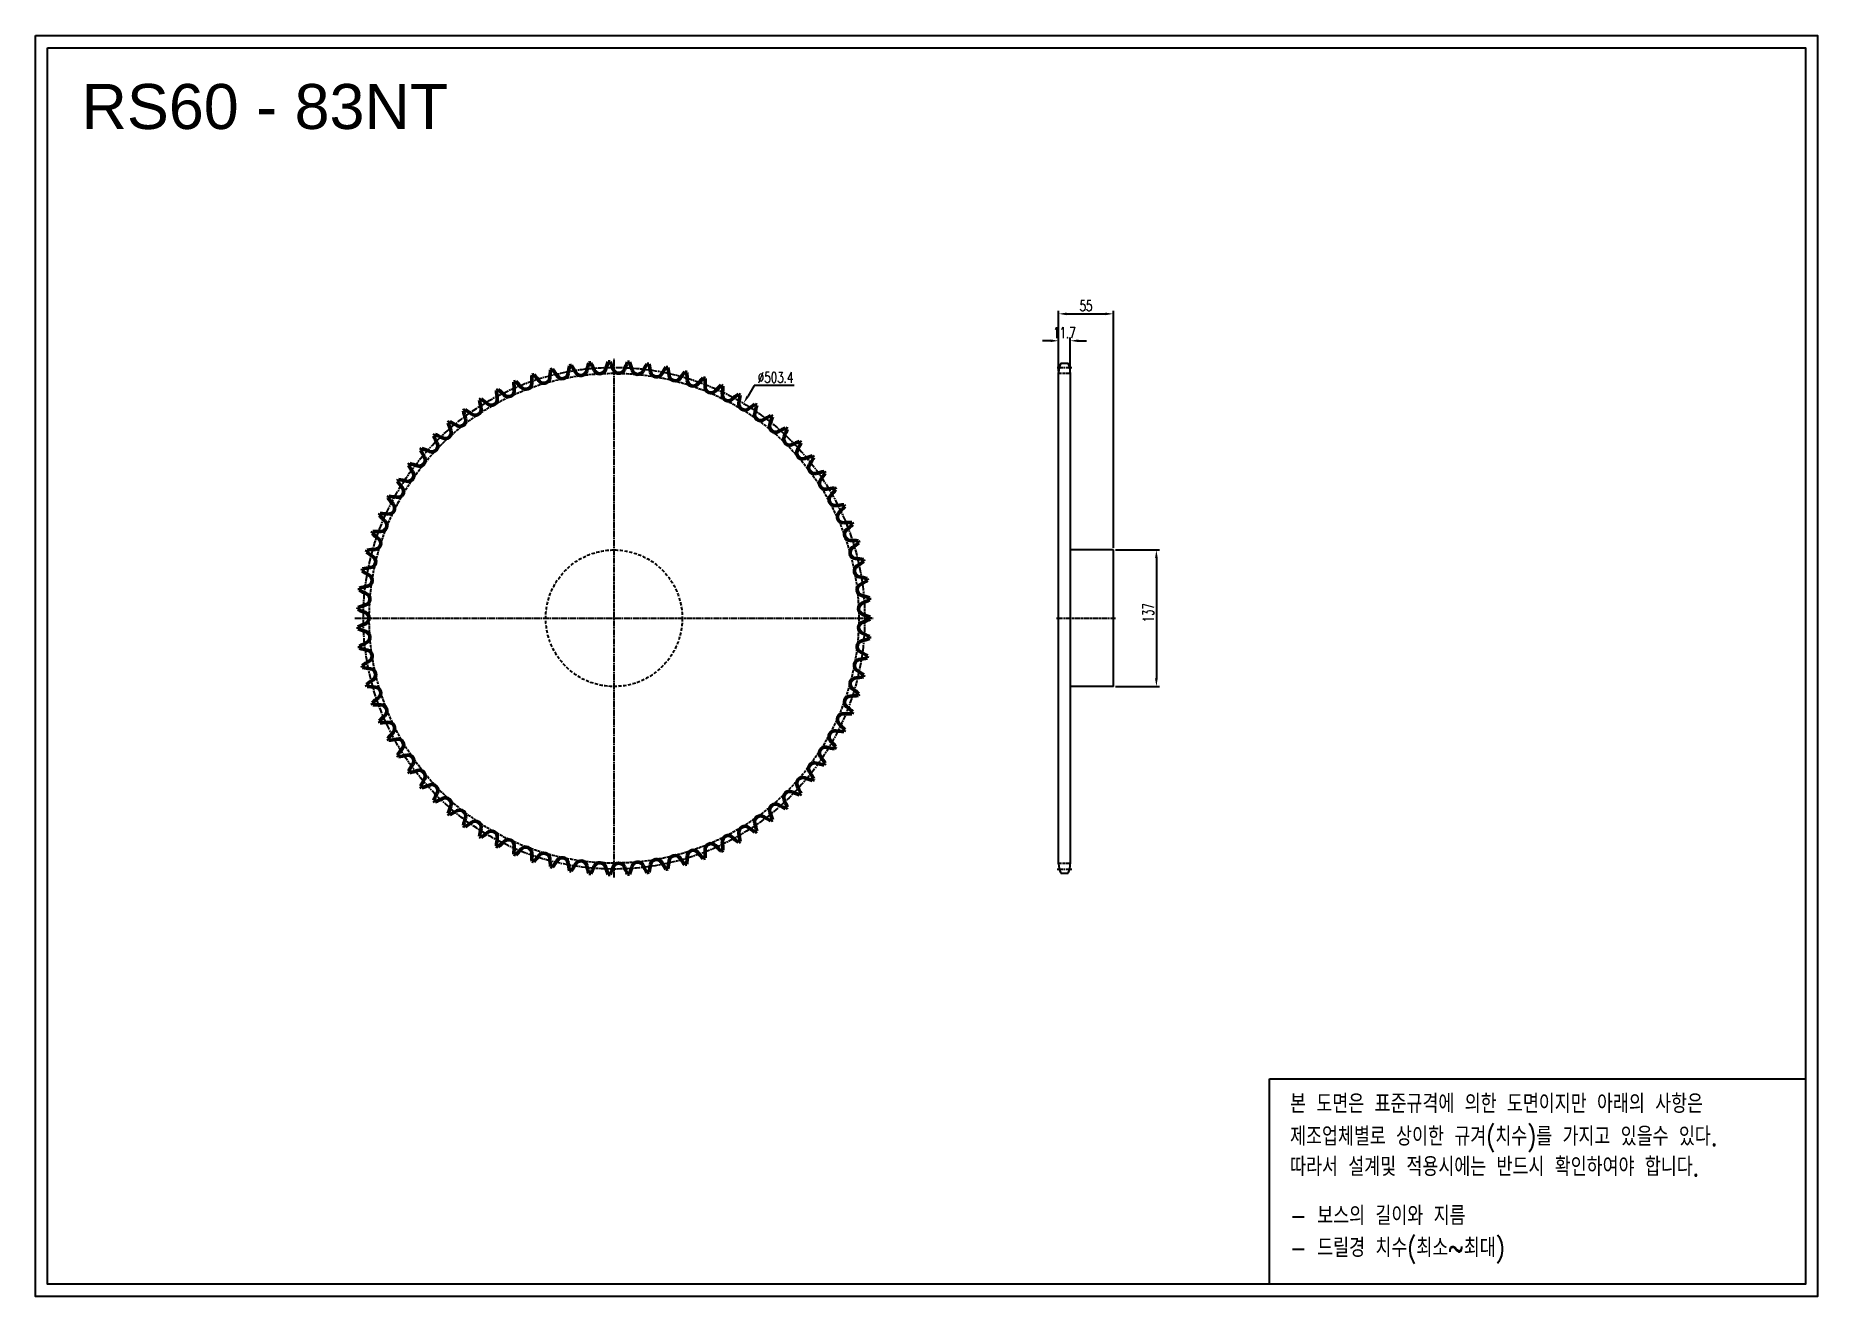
# Model space of a CAD drawing. Header units: millimetres. Extents: x 30700 to 32489, y 6760 to 8025.
import ezdxf

# ---------------------------------------------------------------- set-up
doc = ezdxf.new("R2010")
doc.units = ezdxf.units.MM
for name, pattern in [('AM_ISO02W050', [7.5, 6, -1.5]), ('AM_ISO02W050x2', [3.75, 3, -0.75]), ('AM_ISO08W050', [18, 12, -1.5, 3, -1.5]), ('AM_ISO08W050x2', [9, 6, -0.75, 1.5, -0.75]), ('HIDDEN', [9.525, 6.35, -3.175])]:
    doc.linetypes.add(name, pattern=pattern)
for name, color, linetype, lineweight in [('AM_0N', 7, 'Continuous', 50), ('AM_3N', 6, 'AM_ISO02W050', 25), ('AM_7', 4, 'AM_ISO08W050', 25), ('AM_7N', 4, 'AM_ISO08W050', 25)]:
    doc.layers.add(name, color=color, linetype=linetype, lineweight=lineweight)
doc.layers.add('HL', color=2, linetype='HIDDEN')
doc.layers.add('S-DIM', color=7, linetype='Continuous')
doc.styles.add('HAN', font='ROMANS.shx', dxfattribs={"width": 0.7, "bigfont": 'whgtxt.shx'})
doc.styles.add('HSG', font='SIMPLEX.shx', dxfattribs={"width": 0.7, "bigfont": 'HSG.shx'})
doc.styles.get("Standard").update_dxf_attribs({"font": 'arial.ttf'})
doc.dimstyles.new('APP23', dxfattribs={"dimscale": 4.5, "dimtxt": 2.4, "dimasz": 1.8, "dimexe": 0.7, "dimexo": 0.5, "dimgap": 0.6, "dimtad": 1, "dimtoh": 1, "dimdec": 1, "dimrnd": 0.01, "dimzin": 9, "dimdsep": 46, "dimtxsty": 'HSG', "dimcen": 0, "dimclrd": 1, "dimclre": 1, "dimclrt": 256, "dimazin": 2, "dimtp": 1, "dimtm": 1, "dimtfac": 0.5, "dimtdec": 1, "dimtix": 1, "dimtofl": 0, "dimtmove": 0, "dimatfit": 3, "dimfxl": 0, "dimtvp": 1, "dimtolj": 2, "dimlwd": -1, "dimlwe": -1, "dimarcsym": 0})

# ---------------------------------------------------------------- blocks, each defined once
blk = doc.blocks.new('*D1')
at = {"layer": 'Defpoints', "color": 0, "transparency": 16777216}
for p in [(31410.4, 7656.3), (31150.4, 7225.2)]:
    blk.add_point(p, dxfattribs=at)
at = {"layer": 'S-DIM', "color": 1, "transparency": 16777216}
for p, q in [((31421.2, 7674.3), (31414.6, 7663.3)), ((31461.3, 7674.3), (31421.2, 7674.3))]:
    blk.add_line(p, q, dxfattribs=at)
blk.add_solid([(31413.4, 7664), (31415.7, 7662.6), (31410.4, 7656.3)], dxfattribs=at)
at = {"layer": 'S-DIM', "transparency": 16777216, "insert": (31442.6, 7682.4), "char_height": 10.8, "attachment_point": 5, "style": 'HSG'}
blk.add_mtext('\\A2;∅503.4', dxfattribs=at)
blk = doc.blocks.new('*D2')
at = {"layer": 'Defpoints', "color": 0, "transparency": 16777216}
for p in [(31738.5, 7719.2), (31726.8, 7686.5), (31738.5, 7686.5)]:
    blk.add_point(p, dxfattribs=at)
at = {"layer": 'S-DIM', "color": 1, "transparency": 16777216}
for p, q in [((31718.7, 7719.2), (31710.6, 7719.2)), ((31726.8, 7688.8), (31726.8, 7722.3)), ((31738.5, 7688.8), (31738.5, 7722.3)), ((31746.6, 7719.2), (31754.7, 7719.2))]:
    blk.add_line(p, q, dxfattribs=at)
for points in [[(31718.7, 7720.5), (31718.7, 7717.8), (31726.8, 7719.2)], [(31746.6, 7720.5), (31746.6, 7717.8), (31738.5, 7719.2)]]:
    blk.add_solid(points, dxfattribs=at)
at = {"layer": 'S-DIM', "transparency": 16777216, "insert": (31732.6, 7727.3), "char_height": 10.8, "attachment_point": 5, "style": 'HSG'}
blk.add_mtext('\\A2;11.7', dxfattribs=at)
blk = doc.blocks.new('*D3')
at = {"layer": 'Defpoints', "color": 0, "transparency": 16777216}
for p in [(31781.8, 7746.2), (31726.8, 7686.5), (31781.8, 7509.3)]:
    blk.add_point(p, dxfattribs=at)
at = {"layer": 'S-DIM', "color": 1, "transparency": 16777216}
for p, q in [((31726.8, 7688.8), (31726.8, 7749.3)), ((31781.8, 7511.5), (31781.8, 7749.3)), ((31734.9, 7746.2), (31773.7, 7746.2))]:
    blk.add_line(p, q, dxfattribs=at)
for points in [[(31734.9, 7747.5), (31734.9, 7744.8), (31726.8, 7746.2)], [(31773.7, 7747.5), (31773.7, 7744.8), (31781.8, 7746.2)]]:
    blk.add_solid(points, dxfattribs=at)
at = {"layer": 'S-DIM', "transparency": 16777216, "insert": (31754.3, 7754.3), "char_height": 10.8, "attachment_point": 5, "style": 'HSG'}
blk.add_mtext('\\A2;55', dxfattribs=at)
blk = doc.blocks.new('*D4')
at = {"layer": 'Defpoints', "color": 0, "transparency": 16777216}
for p in [(31781.8, 7509.3), (31781.8, 7372.3), (31825, 7372.3)]:
    blk.add_point(p, dxfattribs=at)
at = {"layer": 'S-DIM', "color": 1, "transparency": 16777216}
for p, q in [((31784, 7509.3), (31828.1, 7509.3)), ((31825, 7501.2), (31825, 7380.4)), ((31784, 7372.3), (31828.1, 7372.3))]:
    blk.add_line(p, q, dxfattribs=at)
for points in [[(31823.6, 7501.2), (31826.3, 7501.2), (31825, 7509.3)], [(31823.6, 7380.4), (31826.3, 7380.4), (31825, 7372.3)]]:
    blk.add_solid(points, dxfattribs=at)
at = {"layer": 'S-DIM', "transparency": 16777216, "insert": (31816.9, 7446.3), "char_height": 10.8, "attachment_point": 5, "rotation": 90, "style": 'HSG'}
blk.add_mtext('\\A2;137', dxfattribs=at)

msp = doc.modelspace()

# ---------------------------------------------------------------- linework, layer by layer
for p, q in [((31728.87, 7696.71), (31736.41, 7696.71)), ((31726.79, 7194.38), (31726.79, 7687.21)), ((31738.49, 7687.21), (31738.49, 7194.38)), ((31781.79, 7509.29), (31738.49, 7509.29)), ((31781.79, 7372.29), (31781.79, 7509.29)), ((31781.79, 7372.29), (31738.49, 7372.29)), ((31728.87, 7184.88), (31736.41, 7184.88))]:
    msp.add_line(p, q)
for points in [[(30699.63, 8025.32), (32488.65, 8025.32), (32488.65, 6760.36), (30699.63, 6760.36)], [(30711.68, 8013.27), (32476.6, 8013.27), (32476.6, 6772.41), (30711.68, 6772.41)]]:
    msp.add_lwpolyline(points, close=True)
at = {"color": 6}
msp.add_lwpolyline([(31938.39, 6978.6), (32476.6, 6978.6), (32476.6, 6772.41), (31938.39, 6772.41)], close=True, dxfattribs=at)
for centre, start, end in [((31749.49, 7687.21), 155.25994, 180), ((31715.79, 7687.21), 0, 24.74006), ((31749.49, 7194.38), 180, 204.74006), ((31715.79, 7194.38), 335.25994, 0)]:
    msp.add_arc(centre, 22.7, start, end)
at = {"layer": 'AM_0N'}
for centre, radius, start, end in [((31354.4, 7668.03), 121.48, 167.58921, 171.38554), ((31280.38, 7440.79), 257.24, 99.5294, 99.98867), ((31134.69, 7630.24), 121.48, 28.13253, 31.92886), ((31371.38, 7661.78), 121.48, 163.25186, 167.04819), ((31280.38, 7440.79), 257.24, 95.19205, 95.65132), ((31149.44, 7640.71), 121.48, 23.79518, 27.59152), ((31387.83, 7654.26), 121.48, 158.91451, 162.71084), ((31280.38, 7440.79), 257.24, 90.8547, 91.31397), ((31164.93, 7650.04), 121.48, 19.45783, 23.25417), ((31403.67, 7645.52), 121.48, 154.57716, 158.37349), ((31280.38, 7440.79), 257.24, 86.51735, 86.97662), ((31181.09, 7658.17), 121.48, 15.12048, 18.91682), ((31418.8, 7635.61), 121.48, 150.23981, 154.03614), ((31280.38, 7440.79), 257.24, 82.18, 82.63927), ((31197.81, 7665.06), 121.48, 10.78313, 14.57947), ((31280.38, 7440.79), 257.24, 112.54145, 113.00072), ((31301.34, 7678.86), 121.48, 180.60126, 184.39759), ((31095.78, 7592.57), 121.48, 41.14458, 44.94091), ((31191.79, 7676.46), 6.01, 221.14458, 0.06024), ((31319.29, 7676.59), 121.48, 176.26391, 180.06024), ((31280.38, 7440.79), 257.24, 108.2041, 108.66337), ((31107.78, 7606.1), 121.48, 36.80723, 40.60356), ((31209.87, 7682.48), 6.01, 216.80723, 355.72289), ((31337.01, 7672.97), 121.48, 171.92656, 175.72289), ((31280.38, 7440.79), 257.24, 103.86675, 104.32602), ((31120.78, 7618.68), 121.48, 32.46988, 36.26621), ((31228.35, 7687.12), 6.01, 212.46988, 351.38554), ((31247.13, 7690.35), 6.01, 208.13253, 347.04819), ((31266.09, 7692.15), 6.01, 203.79518, 342.71084), ((31285.15, 7692.51), 6.01, 199.45783, 338.37349), ((31304.17, 7691.43), 6.01, 195.12048, 334.03614), ((31323.06, 7688.92), 6.01, 190.78313, 329.6988), ((31433.14, 7624.59), 121.48, 145.90246, 149.6988), ((31280.38, 7440.79), 257.24, 77.84265, 78.30192), ((31215.01, 7670.66), 121.48, 6.44578, 10.24212), ((31341.7, 7684.98), 6.01, 186.44578, 325.36145), ((31446.6, 7612.51), 121.48, 141.56511, 145.36145), ((31280.38, 7440.79), 257.24, 73.5053, 73.96457), ((31232.58, 7674.95), 121.48, 2.10843, 5.90477), ((31359.99, 7679.64), 6.01, 182.10843, 321.0241), ((31459.11, 7599.45), 121.48, 137.22776, 141.0241), ((31280.38, 7440.79), 257.24, 69.16796, 69.62723), ((31250.43, 7677.89), 121.48, 357.77108, 1.56742), ((31280.38, 7440.79), 257.24, 121.21615, 121.67542), ((31265.19, 7679.3), 121.48, 189.27595, 193.07229), ((31075, 7562.99), 121.48, 49.81928, 53.61561), ((31157.26, 7660.4), 6.01, 229.81928, 8.73494), ((31280.38, 7440.79), 257.24, 116.8788, 117.33807), ((31283.28, 7679.76), 121.48, 184.93861, 188.73494), ((31084.83, 7578.17), 121.48, 45.48193, 49.27826), ((31174.22, 7669.08), 6.01, 225.48193, 4.39759), ((31377.83, 7672.94), 6.01, 177.77108, 316.68675), ((31470.6, 7585.47), 121.48, 132.89041, 136.68675), ((31280.38, 7440.79), 257.24, 64.83061, 65.28988), ((31395.11, 7664.9), 6.01, 173.43373, 312.3494), ((31268.45, 7679.48), 121.48, 353.43373, 357.23007), ((31480.99, 7570.67), 121.48, 128.55306, 132.3494), ((31280.38, 7440.79), 257.24, 60.49326, 60.95253), ((31286.53, 7679.7), 121.48, 349.09639, 352.89272), ((31125.54, 7639.32), 6.01, 238.49398, 17.40964), ((31280.38, 7440.79), 257.24, 125.5535, 126.01277), ((31247.2, 7677.46), 121.48, 193.6133, 197.40964), ((31066.34, 7547.11), 121.48, 54.15663, 57.95296), ((31141, 7650.46), 6.01, 234.15663, 13.07229), ((31411.73, 7655.58), 6.01, 169.09639, 308.01205), ((31490.24, 7555.13), 121.48, 124.21571, 128.01205), ((31427.59, 7645.03), 6.01, 164.75904, 303.6747), ((31304.58, 7678.55), 121.48, 344.75904, 348.55537), ((31280.38, 7440.79), 257.24, 56.15591, 56.61518), ((31498.29, 7538.93), 121.48, 119.87836, 123.6747), ((31322.49, 7676.04), 121.48, 340.42169, 344.21802), ((31280.38, 7440.79), 257.24, 51.81856, 52.27783), ((31280.38, 7440.79), 257.24, 134.2282, 134.68747), ((31211.88, 7669.75), 121.48, 202.288, 206.08434), ((31052.76, 7513.61), 121.48, 62.83133, 66.62766), ((31110.97, 7627.04), 6.01, 242.83133, 21.74699), ((31280.38, 7440.79), 257.24, 129.89085, 130.35012), ((31229.4, 7674.28), 121.48, 197.95065, 201.74699), ((31058.92, 7530.61), 121.48, 58.49398, 62.29031), ((31442.62, 7633.32), 6.01, 160.42169, 299.33735), ((31505.09, 7522.17), 121.48, 115.54101, 119.33735), ((31456.71, 7620.49), 6.01, 156.08434, 295), ((31340.16, 7672.18), 121.48, 336.08434, 339.88067), ((31280.38, 7440.79), 257.24, 47.48121, 47.94048), ((31280.38, 7440.79), 257.24, 138.56555, 139.02482), ((31194.76, 7663.92), 121.48, 206.62535, 210.42169), ((31047.9, 7496.19), 121.48, 67.16867, 70.96501), ((31097.37, 7613.69), 6.01, 247.16867, 26.08434), ((31510.6, 7504.94), 121.48, 111.20367, 115), ((31469.8, 7606.64), 6.01, 151.74699, 290.66265), ((31357.49, 7667), 121.48, 331.74699, 335.54332), ((31280.38, 7440.79), 257.24, 43.14386, 43.60313), ((31514.79, 7487.35), 121.48, 106.86632, 110.66265), ((31280.38, 7440.79), 257.24, 38.80651, 39.26578), ((31073.39, 7584.11), 6.01, 255.84337, 34.75904), ((31280.38, 7440.79), 257.24, 142.9029, 143.36217), ((31178.13, 7656.8), 121.48, 210.9627, 214.75904), ((31044.38, 7478.44), 121.48, 71.50602, 75.30236), ((31084.82, 7599.36), 6.01, 251.50602, 30.42169), ((31481.8, 7591.84), 6.01, 147.40964, 286.3253), ((31374.38, 7660.52), 121.48, 327.40964, 331.20597), ((31517.64, 7469.49), 121.48, 102.52897, 106.3253), ((31390.73, 7652.78), 121.48, 323.07229, 326.86862), ((31280.38, 7440.79), 257.24, 34.46916, 34.92843), ((31063.14, 7568.05), 6.01, 260.18072, 39.09639), ((31280.38, 7440.79), 257.24, 147.24024, 147.69951), ((31162.09, 7648.45), 121.48, 215.30005, 219.09639), ((31042.21, 7460.49), 121.48, 75.84337, 79.63971), ((31492.65, 7576.18), 6.01, 143.07229, 281.98795), ((31519.13, 7451.46), 121.48, 98.19162, 101.98795), ((31406.44, 7643.83), 121.48, 318.73494, 322.53127), ((31280.38, 7440.79), 257.24, 30.13181, 30.59108), ((31280.38, 7440.79), 257.24, 151.57759, 152.03686), ((31146.72, 7638.91), 121.48, 219.6374, 223.43373), ((31054.14, 7551.25), 6.01, 264.51807, 43.43373), ((31041.4, 7442.42), 121.48, 80.18072, 83.97706), ((31502.28, 7559.74), 6.01, 138.73494, 277.6506), ((31519.25, 7433.37), 121.48, 93.85427, 97.6506), ((31421.44, 7633.71), 121.48, 314.39759, 318.19392), ((31280.38, 7440.79), 257.24, 25.79446, 26.25373), ((31280.38, 7440.79), 257.24, 155.91494, 156.37421), ((31132.12, 7628.23), 121.48, 223.97475, 227.77108), ((31041.96, 7424.34), 121.48, 84.51807, 88.31441), ((31046.43, 7533.83), 6.01, 268.85542, 47.77108), ((31510.64, 7542.61), 6.01, 134.39759, 273.31325), ((31518.01, 7415.33), 121.48, 89.51692, 93.31325), ((31435.63, 7622.49), 121.48, 310.06024, 313.85658), ((31280.38, 7440.79), 257.24, 21.45711, 21.91638), ((31280.38, 7440.79), 257.24, 160.25229, 160.71156), ((31118.37, 7616.48), 121.48, 228.3121, 232.10843), ((31043.89, 7406.36), 121.48, 88.85542, 92.65176), ((31040.07, 7515.87), 6.01, 273.19277, 52.10843), ((31517.68, 7524.91), 6.01, 130.06024, 268.9759), ((31515.4, 7397.43), 121.48, 85.17957, 88.9759), ((31448.92, 7610.23), 121.48, 305.72289, 309.51923), ((31280.38, 7440.79), 257.24, 17.11976, 17.57903), ((31280.38, 7440.79), 257.24, 164.58964, 165.04891), ((31105.55, 7603.73), 121.48, 232.64945, 236.44578), ((31047.17, 7388.57), 121.48, 93.19277, 96.98911), ((31035.08, 7497.48), 6.01, 277.53012, 56.44578), ((31523.36, 7506.72), 6.01, 125.72289, 264.63855), ((31511.45, 7379.78), 121.48, 80.84222, 84.63855), ((31461.25, 7597), 121.48, 301.38554, 305.18188), ((31280.38, 7440.79), 257.24, 12.78241, 13.24168), ((31280.38, 7440.79), 257.24, 168.92699, 169.38626), ((31093.73, 7590.04), 121.48, 236.9868, 240.78313), ((31051.79, 7371.08), 121.48, 97.53012, 101.32645), ((31031.49, 7478.76), 6.01, 281.86747, 60.78313), ((31527.65, 7488.15), 6.01, 121.38554, 260.3012), ((31506.17, 7362.48), 121.48, 76.50487, 80.3012), ((31472.55, 7582.87), 121.48, 297.04819, 300.84453), ((31280.38, 7440.79), 257.24, 8.44506, 8.90433), ((31280.38, 7440.79), 257.24, 173.26434, 173.72361), ((31082.97, 7575.5), 121.48, 241.32415, 245.12048), ((31057.71, 7353.99), 121.48, 101.86747, 105.6638), ((31029.33, 7459.83), 6.01, 286.20482, 65.12048), ((31530.53, 7469.32), 6.01, 117.04819, 255.96386), ((31499.6, 7345.63), 121.48, 72.16752, 75.96386), ((31280.38, 7440.79), 257.24, 4.10771, 4.56698), ((31280.38, 7440.79), 257.24, 177.60169, 178.06096), ((31073.35, 7560.18), 121.48, 245.6615, 249.45783), ((31064.92, 7337.4), 121.48, 106.20482, 110.00115), ((31028.61, 7440.79), 6.01, 290.54217, 69.45783), ((31531.97, 7450.32), 6.01, 112.71084, 251.62651), ((31482.74, 7567.93), 121.48, 292.71084, 296.50718), ((31491.78, 7329.32), 121.48, 67.83017, 71.62651), ((31073.35, 7321.4), 121.48, 110.54217, 114.3385), ((31280.38, 7440.79), 257.24, 181.93904, 182.39831), ((31064.92, 7544.18), 121.48, 249.99885, 253.79518), ((31029.33, 7421.75), 6.01, 294.87952, 73.79518), ((31531.97, 7431.26), 6.01, 108.37349, 247.28916), ((31482.74, 7313.65), 121.48, 63.49282, 67.28916), ((31491.78, 7552.26), 121.48, 288.37349, 292.16983), ((31280.38, 7440.79), 257.24, 359.77036, 0.22964), ((31082.97, 7306.09), 121.48, 114.87952, 118.67585), ((31280.38, 7440.79), 257.24, 186.27639, 186.73566), ((31057.71, 7527.59), 121.48, 254.3362, 258.13253), ((31031.49, 7402.82), 6.01, 299.21687, 78.13253), ((31530.53, 7412.26), 6.01, 104.03614, 242.95181), ((31472.55, 7298.71), 121.48, 59.15547, 62.95181), ((31499.6, 7535.95), 121.48, 284.03614, 287.83248), ((31280.38, 7440.79), 257.24, 355.43302, 355.89229), ((31093.73, 7291.54), 121.48, 119.21687, 123.0132), ((31280.38, 7440.79), 257.24, 190.61374, 191.07301), ((31051.79, 7510.5), 121.48, 258.67355, 262.46988), ((31035.08, 7384.1), 6.01, 303.55422, 82.46988), ((31527.65, 7393.43), 6.01, 99.6988, 238.61446), ((31506.17, 7519.1), 121.48, 279.6988, 283.49513), ((31280.38, 7440.79), 257.24, 351.09567, 351.55494), ((31105.55, 7277.85), 121.48, 123.55422, 127.35055), ((31280.38, 7440.79), 257.24, 194.95109, 195.41036), ((31047.17, 7493.01), 121.48, 263.01089, 266.80723), ((31040.07, 7365.71), 6.01, 307.89157, 86.80723), ((31523.36, 7374.86), 6.01, 95.36145, 234.27711), ((31511.45, 7501.8), 121.48, 275.36145, 279.15778), ((31461.25, 7284.59), 121.48, 54.81812, 58.61446), ((31280.38, 7440.79), 257.24, 346.75832, 347.21759), ((31118.37, 7265.1), 121.48, 127.89157, 131.6879), ((31280.38, 7440.79), 257.24, 199.28844, 199.74771), ((31043.89, 7475.23), 121.48, 267.34824, 271.14458), ((31046.43, 7347.75), 6.01, 312.22892, 91.14458), ((31517.68, 7356.67), 6.01, 91.0241, 229.93976), ((31515.4, 7484.15), 121.48, 271.0241, 274.82043), ((31448.92, 7271.35), 121.48, 50.48077, 54.27711), ((31280.38, 7440.79), 257.24, 342.42097, 342.88024), ((31132.12, 7253.35), 121.48, 132.22892, 136.02525), ((31280.38, 7440.79), 257.24, 203.62579, 204.08506), ((31041.96, 7457.24), 121.48, 271.68559, 275.48193), ((31054.14, 7330.33), 6.01, 316.56627, 95.48193), ((31510.64, 7338.97), 6.01, 86.68675, 225.60241), ((31518.01, 7466.25), 121.48, 266.68675, 270.48308), ((31435.63, 7259.09), 121.48, 46.14342, 49.93976), ((31280.38, 7440.79), 257.24, 338.08362, 338.54289), ((31146.72, 7242.67), 121.48, 136.56627, 140.3626), ((31280.38, 7440.79), 257.24, 207.96314, 208.42241), ((31041.4, 7439.16), 121.48, 276.02294, 279.81928), ((31063.14, 7313.53), 6.01, 320.90361, 99.81928), ((31502.28, 7321.85), 6.01, 82.3494, 221.26506), ((31406.44, 7237.76), 121.48, 37.46873, 41.26506), ((31519.25, 7448.21), 121.48, 262.3494, 266.14573), ((31421.44, 7247.87), 121.48, 41.80608, 45.60241), ((31280.38, 7440.79), 257.24, 333.74627, 334.20554), ((31162.09, 7233.13), 121.48, 140.90361, 144.69995), ((31280.38, 7440.79), 257.24, 212.30049, 212.75976), ((31042.21, 7421.09), 121.48, 280.36029, 284.15663), ((31073.39, 7297.47), 6.01, 325.24096, 104.15663), ((31492.65, 7305.4), 6.01, 78.01205, 216.92771), ((31390.73, 7228.8), 121.48, 33.13138, 36.92771), ((31519.13, 7430.12), 121.48, 258.01205, 261.80838), ((31280.38, 7440.79), 257.24, 329.40892, 329.86819), ((31178.13, 7224.78), 121.48, 145.24096, 149.0373), ((31280.38, 7440.79), 257.24, 216.63783, 217.0971), ((31044.38, 7403.14), 121.48, 284.69764, 288.49398), ((31084.82, 7282.23), 6.01, 329.57831, 108.49398), ((31481.8, 7289.74), 6.01, 73.6747, 212.59036), ((31374.38, 7221.07), 121.48, 28.79403, 32.59036), ((31517.64, 7412.09), 121.48, 253.6747, 257.47103), ((31280.38, 7440.79), 257.24, 325.07157, 325.53084), ((31194.76, 7217.67), 121.48, 149.57831, 153.37465), ((31280.38, 7440.79), 257.24, 220.97518, 221.43445), ((31047.9, 7385.4), 121.48, 289.03499, 292.83133), ((31097.37, 7267.89), 6.01, 333.91566, 112.83133), ((31211.88, 7211.83), 121.48, 153.91566, 157.712), ((31456.71, 7261.09), 6.01, 65, 203.91566), ((31510.6, 7376.64), 121.48, 245, 248.79633), ((31469.8, 7274.94), 6.01, 69.33735, 208.25301), ((31357.49, 7214.59), 121.48, 24.45668, 28.25301), ((31280.38, 7440.79), 257.24, 316.39687, 316.85614), ((31514.79, 7394.23), 121.48, 249.33735, 253.13368), ((31280.38, 7440.79), 257.24, 320.73422, 321.19349), ((31280.38, 7440.79), 257.24, 225.31253, 225.7718), ((31052.76, 7367.97), 121.48, 293.37234, 297.16867), ((31110.97, 7254.54), 6.01, 338.25301, 117.16867), ((31229.4, 7207.31), 121.48, 158.25301, 162.04935), ((31058.92, 7350.97), 121.48, 297.70969, 301.50602), ((31125.54, 7242.27), 6.01, 342.59036, 121.50602), ((31442.62, 7248.27), 6.01, 60.66265, 199.57831), ((31322.49, 7205.54), 121.48, 15.78198, 19.57831), ((31505.09, 7359.41), 121.48, 240.66265, 244.45899), ((31340.16, 7209.4), 121.48, 20.11933, 23.91566), ((31280.38, 7440.79), 257.24, 312.05952, 312.51879), ((31280.38, 7440.79), 257.24, 229.64988, 230.10915), ((31247.2, 7204.12), 121.48, 162.59036, 166.3867), ((31280.38, 7440.79), 257.24, 233.98723, 234.4465), ((31066.34, 7334.47), 121.48, 302.04704, 305.84337), ((31141, 7231.12), 6.01, 346.92771, 125.84337), ((31265.19, 7202.29), 121.48, 166.92771, 170.72405), ((31411.73, 7226), 6.01, 51.98795, 190.90361), ((31490.24, 7326.45), 121.48, 231.98795, 235.78429), ((31427.59, 7236.55), 6.01, 56.3253, 195.24096), ((31304.58, 7203.03), 121.48, 11.44463, 15.24096), ((31498.29, 7342.65), 121.48, 236.3253, 240.12164), ((31280.38, 7440.79), 257.24, 307.72217, 308.18144), ((31280.38, 7440.79), 257.24, 238.32458, 238.78385), ((31075, 7318.59), 121.48, 306.38439, 310.18072), ((31157.26, 7221.18), 6.01, 351.26506, 130.18072), ((31283.28, 7201.82), 121.48, 171.26506, 175.06139), ((31280.38, 7440.79), 257.24, 242.66193, 243.1212), ((31084.83, 7303.41), 121.48, 310.72174, 314.51807), ((31174.22, 7212.5), 6.01, 355.60241, 134.51807), ((31301.34, 7202.72), 121.48, 175.60241, 179.39874), ((31191.79, 7205.13), 6.01, 359.93976, 138.85542), ((31377.83, 7208.65), 6.01, 43.31325, 182.22892), ((31470.6, 7296.11), 121.48, 223.31325, 227.10959), ((31395.11, 7216.68), 6.01, 47.6506, 186.56627), ((31268.45, 7202.1), 121.48, 2.76993, 6.56627), ((31480.99, 7310.91), 121.48, 227.6506, 231.44694), ((31280.38, 7440.79), 257.24, 299.04747, 299.50674), ((31286.53, 7201.88), 121.48, 7.10728, 10.90361), ((31280.38, 7440.79), 257.24, 303.38482, 303.84409), ((31280.38, 7440.79), 257.24, 246.99928, 247.45855), ((31095.78, 7289.01), 121.48, 315.05909, 318.85542), ((31319.29, 7204.99), 121.48, 179.93976, 183.73609), ((31280.38, 7440.79), 257.24, 251.33663, 251.7959), ((31107.78, 7275.49), 121.48, 319.39644, 323.19277), ((31209.87, 7199.1), 6.01, 4.27711, 143.19277), ((31337.01, 7208.61), 121.48, 184.27711, 188.07344), ((31120.78, 7262.91), 121.48, 323.73379, 327.53012), ((31228.35, 7194.46), 6.01, 8.61446, 147.53012), ((31354.4, 7213.56), 121.48, 188.61446, 192.41079), ((31134.69, 7251.35), 121.48, 328.07114, 331.86747), ((31247.13, 7191.23), 6.01, 12.95181, 151.86747), ((31371.38, 7219.81), 121.48, 192.95181, 196.74814), ((31149.44, 7240.87), 121.48, 332.40848, 336.20482), ((31266.09, 7189.43), 6.01, 17.28916, 156.20482), ((31285.15, 7189.07), 6.01, 21.62651, 160.54217), ((31304.17, 7190.15), 6.01, 25.96386, 164.87952), ((31418.8, 7245.97), 121.48, 205.96386, 209.76019), ((31197.81, 7216.52), 121.48, 345.42053, 349.21687), ((31323.06, 7192.67), 6.01, 30.3012, 169.21687), ((31433.14, 7256.99), 121.48, 210.3012, 214.09754), ((31215.01, 7210.92), 121.48, 349.75788, 353.55422), ((31341.7, 7196.6), 6.01, 34.63855, 173.55422), ((31446.6, 7269.07), 121.48, 214.63855, 218.43489), ((31280.38, 7440.79), 257.24, 286.03543, 286.4947), ((31232.58, 7206.63), 121.48, 354.09523, 357.89157), ((31359.99, 7201.94), 6.01, 38.9759, 177.89157), ((31459.11, 7282.14), 121.48, 218.9759, 222.77224), ((31280.38, 7440.79), 257.24, 290.37277, 290.83204), ((31250.43, 7203.69), 121.48, 358.43258, 2.22892), ((31280.38, 7440.79), 257.24, 294.71012, 295.16939), ((31280.38, 7440.79), 257.24, 255.67398, 256.13325), ((31280.38, 7440.79), 257.24, 260.01133, 260.4706), ((31280.38, 7440.79), 257.24, 264.34868, 264.80795), ((31387.83, 7227.32), 121.48, 197.28916, 201.08549), ((31280.38, 7440.79), 257.24, 268.68603, 269.1453), ((31164.93, 7231.54), 121.48, 336.74583, 340.54217), ((31403.67, 7236.06), 121.48, 201.62651, 205.42284), ((31280.38, 7440.79), 257.24, 273.02338, 273.48265), ((31181.09, 7223.41), 121.48, 341.08318, 344.87952), ((31280.38, 7440.79), 257.24, 277.36073, 277.82), ((31280.38, 7440.79), 257.24, 281.69808, 282.15735)]:
    msp.add_arc(centre, radius, start, end, dxfattribs=at)
at = {"layer": 'AM_3N', "linetype": 'AM_ISO02W050x2'}
for p, q in [((31726.79, 7686.54), (31738.49, 7686.54)), ((31726.79, 7195.04), (31738.49, 7195.04))]:
    msp.add_line(p, q, dxfattribs=at)
msp.add_circle((31280.38, 7440.79), 245.75, dxfattribs=at)
at = {"layer": 'AM_7', "linetype": 'AM_ISO08W050x2'}
msp.add_circle((31280.38, 7440.79), 251.71, dxfattribs=at)
at = {"layer": 'AM_7N', "linetype": 'AM_ISO08W050x2'}
for p, q in [((31280.38, 7180.55), (31280.38, 7701.03)), ((31725.23, 7692.5), (31740.05, 7692.5)), ((31020.14, 7440.79), (31540.62, 7440.79)), ((31724.79, 7440.79), (31783.79, 7440.79)), ((31725.23, 7189.08), (31740.05, 7189.08))]:
    msp.add_line(p, q, dxfattribs=at)
at = {"layer": 'HL', "ltscale": 0.5}
msp.add_circle((31280.38, 7440.79), 68.5, dxfattribs=at)

# ---------------------------------------------------------------- texts
msp.add_text('RS60 - 83NT', height=45.1772).set_placement((30745.7, 7931.65))
at = {"color": 6, "style": 'HAN', "width": 0.8}
for s, p in [('본 도면은 표준규격에 의한 도면이지만 아래의 사항은', (31959.2, 6944.23)), ('제조업체별로 상이한 규겨(치수)를 가지고 있을수 있다.', (31959.2, 6911.43)), ('따라서 설계및 적용시에는 반드시 확인하여야 합니다.', (31959.2, 6880.98)), ('- 보스의 길이와 지름', (31959.2, 6831.9)), ('- 드릴경 치수(최소~최대)', (31959.2, 6799.68))]:
    msp.add_text(s, height=18.9237, dxfattribs=at).set_placement(p)

# ---------------------------------------------------------------- dimensions: what is measured, and where the dimension line sits
at = {"layer": 'S-DIM'}
dim = msp.add_linear_dim(base=(31781.79, 7746.2), p1=(31726.79, 7686.54), p2=(31781.79, 7509.29), dimstyle='APP23', dxfattribs=at)
dim.commit()
dim.dimension.update_dxf_attribs({"geometry": '*D3', "text_midpoint": (31754.29, 7754.3)})
dim = msp.add_linear_dim(base=(31738.49, 7719.2), p1=(31726.79, 7686.54), p2=(31738.49, 7686.54), dimstyle='APP23', dxfattribs=at)
dim.commit()
dim.dimension.update_dxf_attribs({"geometry": '*D2', "text_midpoint": (31732.64, 7719.2), "dimtype": 128})
at = {"layer": 'S-DIM', "color": 1}
dim = msp.add_diameter_dim_2p(p1=(31150.39, 7225.25), p2=(31410.37, 7656.34), dimstyle='APP23', dxfattribs=at)
dim.commit()
dim.dimension.update_dxf_attribs({"geometry": '*D1', "text_midpoint": (31442.62, 7674.3), "dimtype": 131})
at = {"layer": 'S-DIM'}
dim = msp.add_linear_dim(base=(31824.98, 7372.29), p1=(31781.79, 7509.29), p2=(31781.79, 7372.29), angle=90, dimstyle='APP23', dxfattribs=at)
dim.commit()
dim.dimension.update_dxf_attribs({"geometry": '*D4', "text_midpoint": (31824.98, 7446.32), "dimtype": 128})

doc.saveas('drawing.dxf')
